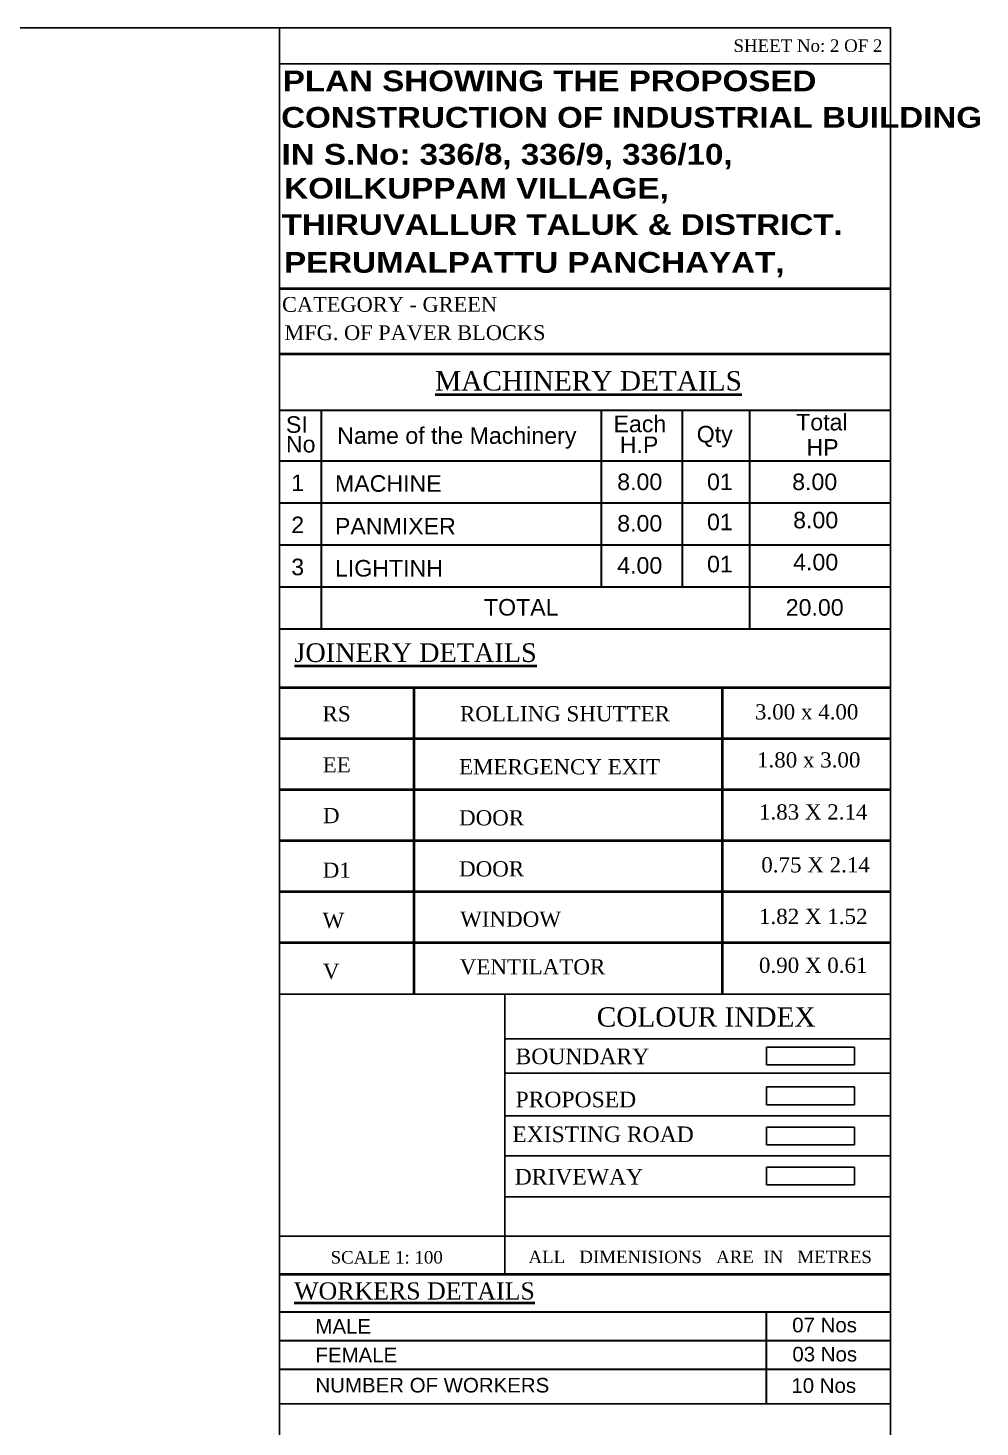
# Model space of a CAD drawing. Header units: metres. Extents: x 98347 to 98865, y -7394 to -7177.
# Drawn here: x 98611.7 to 98650.4, y -7350.4 to -7293.5 of the extents above; entities that cross this region are included whole.
import ezdxf
from ezdxf.enums import TextEntityAlignment as Align

# ---------------------------------------------------------------- set-up
doc = ezdxf.new("R2010")
doc.units = ezdxf.units.M
doc.header["$LTSCALE"] = 0.5
doc.header["$MEASUREMENT"] = 0
doc.layers.get('0').update_dxf_attribs({"color": 30, "lineweight": 40})
doc.layers.add('DIM', color=5, linetype='Continuous', lineweight=25)
doc.layers.add('TEXT', color=11, linetype='Continuous', lineweight=30)
for name, color, linetype in [('Layer3', 8, 'Continuous'), ('LE', 3, 'Continuous'), ('Txt', 3, 'Continuous')]:
    doc.layers.add(name, color=color, linetype=linetype)
doc.styles.add('D', font='arial.ttf')
doc.styles.add('RAM', font='dutchi.ttf')
doc.styles.get("Standard").update_dxf_attribs({"font": 'times.ttf'})
doc.styles.add('STYLE4', font='', dxfattribs={"height": 5})
doc.styles.get('STYLE4').set_extended_font_data('Arial Black')

msp = doc.modelspace()

# ---------------------------------------------------------------- linework, layer by layer
for p, q in [((98621.912, -7304.086), (98646.794, -7304.086)), ((98646.794, -7306.756), (98621.912, -7306.756))]:
    msp.add_line(p, q)
at = {"color": 5}
for p, q in [((98646.792, -7306.756), (98621.912, -7306.756)), ((98646.792, -7306.756), (98621.912, -7306.756)), ((98646.794, -7320.338), (98621.911, -7320.338)), ((98627.378, -7320.338), (98627.378, -7332.804)), ((98639.936, -7320.338), (98639.936, -7332.804)), ((98646.794, -7322.415), (98621.911, -7322.415)), ((98646.794, -7322.415), (98621.911, -7322.415)), ((98646.794, -7324.493), (98621.911, -7324.493)), ((98646.794, -7326.571), (98621.911, -7326.571)), ((98646.794, -7326.571), (98621.911, -7326.571)), ((98646.794, -7328.649), (98621.911, -7328.649)), ((98646.794, -7328.649), (98621.911, -7328.649)), ((98646.794, -7330.726), (98621.911, -7330.726)), ((98646.794, -7330.726), (98621.911, -7330.726)), ((98646.794, -7330.726), (98621.911, -7330.726)), ((98646.79, -7344.229), (98621.911, -7344.229))]:
    msp.add_line(p, q, dxfattribs=at)
at = {"layer": 'DIM'}
for p, q in [((98621.912, -7294.931), (98646.794, -7294.931)), ((98621.912, -7294.931), (98646.794, -7294.931)), ((98621.911, -7332.804), (98646.794, -7332.804)), ((98631.091, -7344.229), (98631.091, -7332.804))]:
    msp.add_line(p, q, dxfattribs=at)
for points in [[(98526.763, -7378.344), (98526.763, -7293.473), (98646.794, -7293.473), (98646.794, -7378.344)], [(98621.912, -7378.344), (98646.794, -7378.344), (98646.794, -7293.473), (98621.912, -7293.473)], [(98646.794, -7332.804), (98621.912, -7332.804), (98621.912, -7306.756), (98646.794, -7306.756)], [(98621.911, -7332.804), (98646.794, -7332.804), (98646.794, -7317.94), (98621.911, -7317.94)], [(98621.912, -7344.229), (98646.79, -7344.229), (98646.794, -7332.804), (98621.912, -7332.804)], [(98621.912, -7344.229), (98646.794, -7344.229), (98646.794, -7349.491), (98621.912, -7349.491)]]:
    msp.add_lwpolyline(points, close=True, dxfattribs=at)
at = {"layer": 'Layer3', "linetype": 'ByBlock'}
for p, q in [((98646.794, -7334.626), (98631.091, -7334.626)), ((98641.743, -7334.963), (98645.326, -7334.963)), ((98641.743, -7335.685), (98641.743, -7334.963)), ((98645.326, -7335.685), (98645.326, -7334.963)), ((98645.326, -7335.685), (98641.743, -7335.685)), ((98646.794, -7336.022), (98631.091, -7336.022)), ((98641.743, -7336.589), (98645.326, -7336.589)), ((98641.743, -7337.31), (98641.743, -7336.589)), ((98645.326, -7337.31), (98645.326, -7336.589)), ((98645.326, -7337.31), (98641.743, -7337.31)), ((98646.794, -7337.765), (98631.091, -7337.765)), ((98641.743, -7338.219), (98645.326, -7338.219)), ((98641.743, -7338.941), (98641.743, -7338.219)), ((98645.326, -7338.941), (98645.326, -7338.219)), ((98645.326, -7338.941), (98641.743, -7338.941)), ((98646.794, -7339.395), (98631.091, -7339.395)), ((98641.743, -7339.85), (98645.326, -7339.85)), ((98641.743, -7340.571), (98641.743, -7339.85)), ((98645.326, -7340.571), (98645.326, -7339.85)), ((98645.326, -7340.571), (98641.743, -7340.571)), ((98646.794, -7341.06), (98631.091, -7341.06)), ((98621.912, -7342.656), (98646.79, -7342.656)), ((98621.912, -7342.656), (98646.79, -7342.656)), ((98646.794, -7342.656), (98621.915, -7342.656)), ((98621.912, -7344.229), (98646.79, -7344.229)), ((98621.912, -7344.229), (98646.79, -7344.229))]:
    msp.add_line(p, q, dxfattribs=at)
at = {"layer": 'TEXT'}
for p, q in [((98621.906, -7309.036), (98646.794, -7309.036)), ((98623.612, -7309.036), (98623.612, -7317.94)), ((98635.005, -7309.036), (98635.005, -7316.228)), ((98638.311, -7309.036), (98638.311, -7316.228)), ((98641.054, -7309.036), (98641.054, -7317.94)), ((98621.906, -7311.091), (98646.794, -7311.091)), ((98621.906, -7312.803), (98646.794, -7312.803)), ((98621.906, -7314.515), (98646.794, -7314.515)), ((98621.906, -7316.228), (98646.794, -7316.228)), ((98621.906, -7317.94), (98646.794, -7317.94)), ((98621.912, -7345.741), (98646.794, -7345.741)), ((98641.731, -7345.741), (98641.731, -7349.491)), ((98621.912, -7346.908), (98646.794, -7346.908)), ((98621.912, -7348.075), (98646.794, -7348.075))]:
    msp.add_line(p, q, dxfattribs=at)
at = {"layer": 'Txt'}
msp.add_line((98621.912, -7349.491), (98646.794, -7349.491), dxfattribs=at)

# ---------------------------------------------------------------- texts
for s, height, p in [('%%UMACHINERY DETAILS', 0.78968, (98628.25, -7308.234)), ('RS', 0.6195, (98623.667, -7321.706)), ('ROLLING SHUTTER', 0.61948, (98629.26, -7321.702)), ('3.00 x 4.00', 0.61948, (98641.271, -7321.626)), ('EE', 0.6195, (98623.672, -7323.782)), ('1.80 x 3.00', 0.61948, (98641.354, -7323.58)), ('EMERGENCY EXIT', 0.61948, (98629.223, -7323.861)), ('D', 0.619, (98623.682, -7325.848)), ('DOOR', 0.6195, (98629.223, -7325.939)), ('1.83 X 2.14', 0.61948, (98641.434, -7325.699)), ('D1', 0.6195, (98623.673, -7328.069)), ('DOOR', 0.6195, (98629.223, -7328.017)), ('0.75 X 2.14', 0.61948, (98641.529, -7327.853)), ('WINDOW', 0.6195, (98629.268, -7330.064)), ('1.82 X 1.52', 0.61948, (98641.435, -7329.951)), ('W', 0.619, (98623.666, -7330.116)), ('V', 0.619, (98623.679, -7332.187)), ('  VENTILATOR  ', 0.61948, (98628.784, -7332.006)), ('0.90 X 0.61', 0.61948, (98641.433, -7331.942)), ('%%UWORKERS DETAILS', 0.69704, (98622.511, -7345.241))]:
    msp.add_text(s, height=height).set_placement(p)
msp.add_text('%%UJOINERY DETAILS', height=0.76108).set_placement((98627.453, -7318.906), align=Align.MIDDLE)
msp.add_text('COLOUR INDEX', height=0.78962).set_placement((98634.828, -7334.369), align=Align.BOTTOM_LEFT)
at = {"layer": 'LE', "linetype": 'ByBlock', "style": 'RAM'}
for s, p in [('SHEET No: 2 OF 2', (98640.397, -7294.447, 0.197)), ('SCALE 1: 100', (98623.995, -7343.776, 0.197))]:
    msp.add_text(s, height=0.50864, dxfattribs=at).set_placement(p)
for s, height, p in [('BOUNDARY', 0.6358, (98631.524, -7335.851)), ('PROPOSED', 0.6358, (98631.524, -7337.607)), ('EXISTING ROAD', 0.6358, (98631.391, -7339.023)), ('DRIVEWAY', 0.6358, (98631.491, -7340.753)), ('ALL   DIMENISIONS   ARE  IN   METRES', 0.50864, (98632.05, -7343.913))]:
    msp.add_text(s, height=height, dxfattribs=at).set_placement(p, align=Align.BOTTOM_LEFT)
at = {"layer": 'TEXT'}
for s, height, style, p in [(' PLAN SHOWING THE PROPOSED ', 0.84326, 'STYLE4', (98621.675, -7296.05)), ('CONSTRUCTION OF INDUSTRIAL BUILDING', 0.84326, 'STYLE4', (98621.98, -7297.533)), ('IN S.No: 336/8, 336/9, 336/10,', 0.84326, 'STYLE4', (98621.999, -7299.037)), ('KOILKUPPAM VILLAGE,', 0.84326, 'STYLE4', (98622.108, -7300.418)), ('THIRUVALLUR TALUK & DISTRICT.', 0.84326, 'STYLE4', (98622.001, -7301.897)), ('PERUMALPATTU PANCHAYAT,', 0.84326, 'STYLE4', (98622.1, -7303.438)), ('SI', 0.6745, 'D', (98622.176, -7309.956)), ('Each', 0.6745, 'D', (98635.513, -7309.929)), ('Total', 0.6745, 'D', (98642.948, -7309.858)), ('No', 0.6745, 'D', (98622.176, -7310.755)), ('Name of the Machinery', 0.67446, 'D', (98624.262, -7310.404)), ('H.P', 0.6745, 'D', (98635.768, -7310.78)), ('Qty', 0.6745, 'D', (98638.9, -7310.348)), ('HP', 0.6745, 'D', (98643.368, -7310.888)), ('1', 0.674, 'D', (98622.392, -7312.329)), ('MACHINE', 0.6745, 'D', (98624.171, -7312.356)), ('8.00', 0.6745, 'D', (98635.663, -7312.287)), ('01', 0.6745, 'D', (98639.32, -7312.287)), ('8.00', 0.6745, 'D', (98642.786, -7312.287)), ('2', 0.674, 'D', (98622.392, -7314.041)), ('PANMIXER', 0.6745, 'D', (98624.171, -7314.095)), ('8.00', 0.6745, 'D', (98635.663, -7313.978)), ('01', 0.6745, 'D', (98639.32, -7313.923)), ('8.00', 0.6745, 'D', (98642.826, -7313.844)), ('3', 0.674, 'D', (98622.392, -7315.754)), ('LIGHTINH', 0.6745, 'D', (98624.171, -7315.807)), ('4.00', 0.6745, 'D', (98635.663, -7315.691)), ('01', 0.6745, 'D', (98639.32, -7315.635)), ('4.00', 0.6745, 'D', (98642.826, -7315.556)), ('TOTAL', 0.6745, 'D', (98630.237, -7317.397)), ('20.00', 0.6745, 'D', (98642.524, -7317.4)), ('07 Nos', 0.5953, 'D', (98642.788, -7346.577)), ('MALE', 0.5953, 'D', (98623.378, -7346.633)), ('FEMALE', 0.5953, 'D', (98623.378, -7347.8)), ('03 Nos', 0.5953, 'D', (98642.795, -7347.764)), ('NUMBER OF WORKERS', 0.59534, 'D', (98623.378, -7349.027)), ('10 Nos', 0.5953, 'D', (98642.753, -7349.042))]:
    msp.add_text(s, height=height, dxfattribs=dict(at, style=style)).set_placement(p)
for s, p in [('CATEGORY - GREEN', (98622.017, -7305.029)), ('MFG. OF PAVER BLOCKS', (98622.111, -7306.179))]:
    msp.add_text(s, height=0.6032, dxfattribs=at).set_placement(p)

doc.saveas('drawing.dxf')
